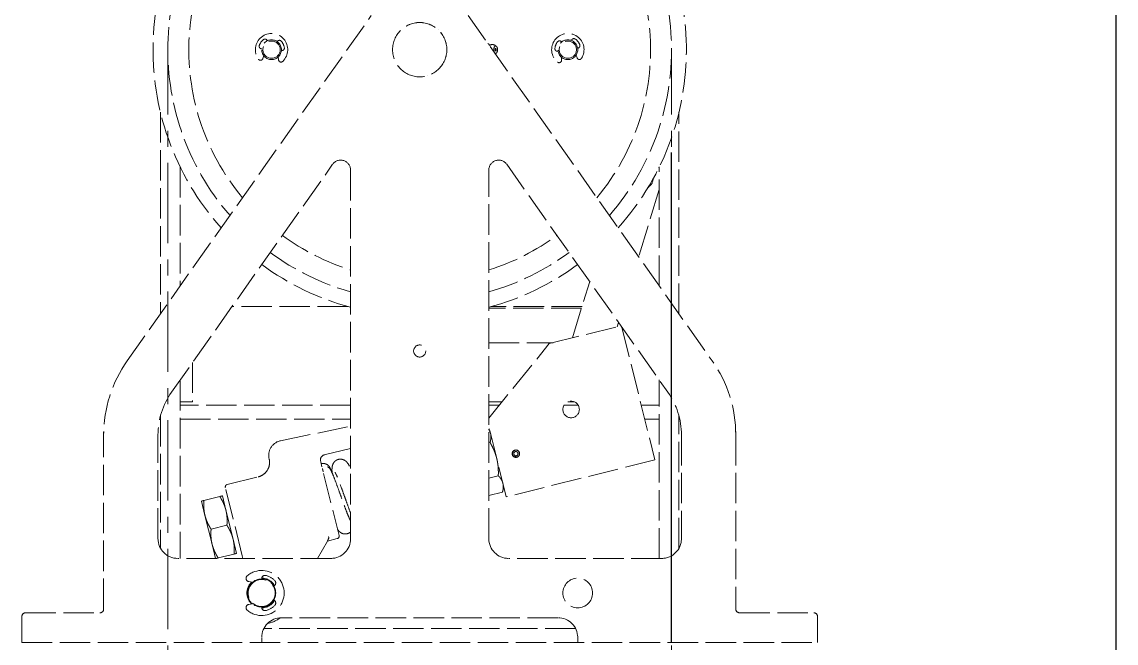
# Model space of a CAD drawing. Header units: millimetres. Extents: x -665 to 20454, y -27797 to 160.
# Drawn here: x 2133.5 to 2565.6, y -7994.5 to -7749.3 of the extents above; entities that cross this region are included whole.
import ezdxf

# ---------------------------------------------------------------- set-up
doc = ezdxf.new("R2010")
doc.units = ezdxf.units.MM
doc.linetypes.add('$2$ACAD_ISO02W100', pattern=[15, 12, -3])
doc.linetypes.add('$2$CENTER', pattern=[50.8, 31.75, -6.35, 6.35, -6.35])
doc.layers.add('$2$CL', color=2, linetype='$2$CENTER', lineweight=0)
doc.layers.add('$2$DL', color=8, linetype='$2$ACAD_ISO02W100', lineweight=0)
doc.layers.add('AA_Rope', color=7, linetype='Continuous')

msp = doc.modelspace()

# ---------------------------------------------------------------- linework, layer by layer
at = {"layer": '$2$CL'}
for p, q in [((2191.175, -8243.082), (2191.175, -7760.248)), ((2390.075, -8243.082), (2390.075, -7760.248))]:
    msp.add_line(p, q, dxfattribs=at)
at = {"layer": '$2$DL'}
for p, q in [((2175.126, -7883.079), (2271.518, -7746.739)), ((2309.732, -7746.739), (2406.124, -7883.079)), ((2293.55, -7749.938), (2293.55, -7749.93)), ((2297.95, -7752.414), (2297.939, -7752.414)), ((2299.032, -7753.601), (2299.042, -7753.601)), ((2228.137, -7759.896), (2228.24, -7759.905)), ((2230.48, -7756.712), (2230.436, -7756.618)), ((2234.424, -7756.97), (2234.365, -7757.055)), ((2318.245, -7758.511), (2318.078, -7758.271)), ((2320.855, -7758.869), (2320.463, -7758.592)), ((2346.673, -7757.215), (2346.608, -7757.135)), ((2350.563, -7756.512), (2350.525, -7756.608)), ((2352.977, -7759.641), (2353.08, -7759.625)), ((2229.014, -7762.6), (2228.72, -7763.694)), ((2234.873, -7764.237), (2234.776, -7763.109)), ((2236.01, -7760.591), (2236.113, -7760.6)), ((2320.855, -7761.627), (2320.463, -7761.904)), ((2345.17, -7760.871), (2345.273, -7760.855)), ((2346.675, -7763.283), (2346.655, -7764.415)), ((2352.757, -7763.453), (2352.389, -7762.382)), ((2293.55, -7770.566), (2293.55, -7770.558)), ((2188.25, -7784.894), (2188.25, -7864.517)), ((2393, -7864.517), (2393, -7784.894)), ((2192.641, -7895.462), (2256.24, -7805.505)), ((2196.05, -7806.548), (2196.05, -7853.484)), ((2263.325, -7807.756), (2263.325, -7953.298)), ((2317.925, -7953.298), (2317.925, -7807.756)), ((2325.01, -7805.505), (2388.609, -7895.462)), ((2385.2, -7853.484), (2385.2, -7806.548)), ((2385.2, -7815.507), (2377.074, -7841.991)), ((2350.922, -7874.044), (2357.745, -7851.807)), ((2262.233, -7861.648), (2216.548, -7861.648)), ((2354.529, -7862.288), (2317.925, -7862.288)), ((2354.725, -7861.648), (2319.017, -7861.648)), ((2369.124, -7867.902), (2368.582, -7869.67)), ((2341.813, -7876.3), (2370.107, -7869.292)), ((2370.501, -7869.85), (2383.476, -7922.23)), ((2317.925, -7875.938), (2343.277, -7875.938)), ((2317.925, -7905.707), (2341.813, -7876.3)), ((2200.925, -7883.745), (2200.925, -7899.338)), ((2196.05, -7890.641), (2196.05, -7961.098)), ((2385.2, -7961.098), (2385.2, -7890.641)), ((2200.925, -7899.338), (2196.05, -7899.338)), ((2263.325, -7900.648), (2196.05, -7900.648)), ((2323.099, -7899.338), (2317.925, -7899.338)), ((2322.035, -7900.648), (2317.925, -7900.648)), ((2353.218, -7900.648), (2347.608, -7900.648)), ((2351.767, -7899.338), (2349.059, -7899.338)), ((2385.2, -7900.648), (2378.13, -7900.648)), ((2187.948, -7906.108), (2188.25, -7906.108)), ((2188.25, -7904.859), (2188.25, -7957.074)), ((2196.05, -7906.108), (2263.325, -7906.108)), ((2379.482, -7906.108), (2385.2, -7906.108)), ((2393, -7957.074), (2393, -7904.859)), ((2393, -7906.108), (2393.302, -7906.108)), ((2235.658, -7914.652), (2263.325, -7908.866)), ((2324.799, -7936.764), (2317.925, -7909.013)), ((2318.235, -7910.265), (2317.925, -7909.943)), ((2165.825, -7981.086), (2165.825, -7912.348)), ((2187.275, -7953.298), (2187.275, -7912.348)), ((2317.925, -7915.437), (2318.41, -7915.316)), ((2393.975, -7912.348), (2393.975, -7953.298)), ((2415.425, -7912.348), (2415.425, -7981.086)), ((2263.325, -7917.677), (2252.898, -7920.26)), ((2251.556, -7922.953), (2251.433, -7922.457)), ((2252.043, -7924.917), (2251.556, -7922.953)), ((2383.476, -7922.23), (2324.799, -7936.764)), ((2252.685, -7927.51), (2258.779, -7952.113)), ((2317.925, -7929.355), (2321.658, -7928.43)), ((2220.584, -7960.12), (2213.891, -7933.098)), ((2214.602, -7931.917), (2226.902, -7928.87)), ((2323.861, -7932.979), (2323.282, -7934.987)), ((2205.434, -7938.206), (2211.687, -7936.657)), ((2214.107, -7942.084), (2212.701, -7936.406)), ((2317.925, -7936.314), (2323.282, -7934.987)), ((2204.42, -7938.457), (2205.826, -7944.135)), ((2205.826, -7944.135), (2208.64, -7955.492)), ((2216.921, -7953.441), (2214.107, -7942.084)), ((2208.247, -7949.562), (2214.5, -7948.014)), ((2218.327, -7959.119), (2216.921, -7953.441)), ((2254.282, -7954.231), (2250.298, -7961.098)), ((2254.282, -7954.231), (2258.067, -7953.294)), ((2208.64, -7955.492), (2210.028, -7961.098)), ((2255.525, -7961.098), (2195.075, -7961.098)), ((2211.06, -7960.919), (2217.313, -7959.371)), ((2220.584, -7960.12), (2220.826, -7961.098)), ((2386.175, -7961.098), (2325.725, -7961.098)), ((2224.663, -7970.494), (2223.132, -7970.224)), ((2228.225, -7969.095), (2228.225, -7969.2)), ((2233.03, -7971.974), (2233.121, -7971.921)), ((2223.132, -7979.272), (2224.663, -7979.002)), ((2228.225, -7980.296), (2228.225, -7980.401)), ((2233.121, -7977.575), (2233.03, -7977.522)), ((2133.536, -7994.248), (2133.536, -7984.011)), ((2134.999, -7982.548), (2164.362, -7982.548)), ((2345.225, -7984.498), (2236.025, -7984.498)), ((2416.887, -7982.548), (2446.251, -7982.548)), ((2447.714, -7984.011), (2447.714, -7994.248)), ((2352.191, -7988.788), (2229.059, -7988.788)), ((2228.225, -7992.298), (2228.225, -7994.248)), ((2353.025, -7994.248), (2353.025, -7992.298)), ((2133.536, -7994.248), (2447.714, -7994.248))]:
    msp.add_line(p, q, dxfattribs=at)
for centre, radius in [((2290.625, -7760.248), 10.725), ((2290.625, -7760.248), 10.717), ((2232.125, -7760.248), 3.9), ((2232.125, -7760.248), 3.413), ((2349.125, -7760.248), 3.9), ((2349.125, -7760.248), 3.412), ((2290.625, -7879.198), 2.395), ((2350.413, -7902.295), 3.253), ((2328.619, -7919.747), 1.462), ((2228.225, -7974.748), 5.548), ((2228.225, -7974.748), 5.338), ((2353.025, -7974.748), 5.85)]:
    msp.add_circle(centre, radius, dxfattribs=at)
for centre, radius, start, end in [((2290.625, -7760.248), 105.3, 318.09966, 221.90034), ((2290.625, -7760.248), 99.45, 318.86903, 221.13097), ((2290.625, -7760.248), 91.163, 320.1335, 219.8665), ((2232.125, -7760.248), 6.396, 313.75152, 216.1529), ((2349.125, -7760.248), 6.396, 327.75483, 230.15621), ((2351.489, -7756.868), 0.992, 55.03683, 158.95552), ((2228.224, -7758.907), 0.992, 161.03352, 264.95221), ((2232.125, -7760.248), 5.117, 128.8709, 161.03352), ((2229.537, -7757.037), 0.992, 24.95221, 128.8709), ((2235.236, -7757.54), 0.992, 41.03352, 144.95221), ((2232.125, -7760.248), 5.117, 8.8709, 41.03352), ((2236.2, -7759.612), 0.992, 264.95221, 8.8709), ((2319.292, -7760.248), 2.028, 54.73561, 125.48548), ((2345.016, -7759.891), 0.992, 175.03683, 278.95552), ((2349.125, -7760.248), 5.117, 142.87421, 175.03683), ((2345.836, -7757.759), 0.992, 38.95552, 142.87421), ((2349.125, -7760.248), 5.117, 22.87421, 55.03683), ((2352.925, -7758.645), 0.992, 278.95552, 22.87421), ((2227.762, -7763.436), 0.992, 216.1529, 344.95221), ((2235.862, -7764.151), 0.992, 184.95221, 313.75152), ((2319.292, -7760.248), 2.028, 305.03467, 305.26439), ((2345.663, -7764.397), 0.992, 230.15621, 358.95552), ((2353.695, -7763.131), 0.992, 198.95552, 327.75483), ((2259.425, -7807.756), 3.9, 0, 144.73993), ((2321.825, -7807.756), 3.9, 35.26007, 180), ((2378.44, -7810.948), 7.8, 29.92608, 31.89078), ((2378.44, -7810.948), 4.388, 302.17143, 357.82857), ((2290.625, -7760.248), 91.162, 233.51426, 252.57451), ((2290.625, -7760.248), 91.162, 287.42549, 306.48574), ((2290.625, -7760.248), 99.45, 233.61641, 254.0672), ((2290.625, -7760.248), 99.45, 285.9328, 306.38359), ((2290.625, -7760.248), 105.3, 233.67883, 254.97389), ((2290.625, -7760.248), 105.3, 285.02611, 306.32117), ((2216.525, -7912.348), 50.7, 144.73993, 180), ((2364.725, -7912.348), 50.7, 0, 35.26007), ((2216.525, -7912.348), 29.25, 144.73993, 180), ((2364.725, -7912.348), 29.25, 0, 35.26007), ((2236.856, -7920.378), 5.85, 101.81202, 193.91195), ((2328.619, -7919.747), 1.42, 275.08497, 247.78153), ((2328.619, -7919.747), 0.838, 282.16813, 240.69837), ((2328.056, -7920.75), 0.312, 274.82748, 60.69837), ((2328.862, -7920.871), 0.312, 102.16813, 248.03902), ((2214.837, -7932.863), 0.975, 103.91195, 193.91195), ((2195.075, -7953.298), 7.8, 180, 270), ((2255.525, -7953.298), 7.8, 270, 0), ((2257.833, -7952.347), 0.975, 283.91195, 13.91195), ((2325.725, -7953.298), 7.8, 180, 270), ((2386.175, -7953.298), 7.8, 270, 0), ((2228.225, -7974.748), 8.892, 230.07824, 129.92176), ((2223.36, -7968.934), 1.31, 129.92176, 260), ((2228.225, -7974.748), 5.85, 132.38101, 227.61899), ((2228.225, -7974.748), 5.645, 130.76004, 229.23996), ((2229.535, -7969.095), 1.31, 76.9497, 180), ((2228.225, -7974.748), 5.645, 30, 90), ((2228.225, -7974.748), 5.85, 30.14536, 89.85464), ((2228.225, -7974.748), 7.114, 43.0503, 76.9497), ((2232.466, -7970.787), 1.31, 300, 43.0503), ((2223.36, -7980.562), 1.31, 100, 230.07824), ((2228.225, -7974.748), 5.645, 270, 330), ((2229.535, -7980.401), 1.31, 180, 283.0503), ((2228.225, -7974.748), 5.85, 270.14536, 329.85464), ((2228.225, -7974.748), 7.114, 283.0503, 316.9497), ((2232.466, -7978.71), 1.31, 316.9497, 60), ((2164.362, -7981.086), 1.462, 270, 0), ((2236.025, -7992.298), 7.8, 90, 180), ((2228.225, -7974.748), 12.245, 280.78132, 307.14366), ((2345.225, -7992.298), 7.8, 0, 90), ((2416.887, -7981.086), 1.462, 180, 270)]:
    msp.add_arc(centre, radius, start, end, dxfattribs=at)
for centre, major_axis, ratio, start_param, end_param in [((2317.369, -7760.248), (0, 2.434), 0.5, 5.660543, 6.0995794), ((2320.605, -7760.248), (0, 0.48), 0.5, 2.8676568, 6.5571212), ((2253.367, -7922.154), (0.469, -1.894), 0.9993908, 3.1415927, 4.712389), ((2265.168, -7935.463), (-10.901, -18.767), 0.0250931, 5.9546558, 6.3074662), ((2134.999, -7984.011), (-1.463, 0), 0.9998477, 4.712389, 6.2831853), ((2446.251, -7984.011), (1.463, 0), 0.9998477, 0, 1.5707963)]:
    msp.add_ellipse(centre, major_axis=major_axis, ratio=ratio, start_param=start_param, end_param=end_param, dxfattribs=at)
for major_axis in [(0, -1.462), (0, -0.484)]:
    msp.add_ellipse((2320.611, -7760.248), major_axis=major_axis, ratio=0.5, dxfattribs=at)
for points in [[(2165.825, -7911.231), (2165.827, -7911.174), (2165.829, -7911.116), (2165.837, -7911.059)], [(2165.835, -7911.058), (2165.84, -7911.023), (2165.843, -7910.987), (2165.844, -7910.951)], [(2165.841, -7911.059), (2165.838, -7911.058), (2165.836, -7911.058), (2165.836, -7911.058)], [(2415.406, -7910.951), (2415.407, -7910.987), (2415.41, -7911.023), (2415.415, -7911.058)], [(2415.414, -7911.058), (2415.421, -7911.116), (2415.425, -7911.174), (2415.425, -7911.231)], [(2415.425, -7911.387), (2415.425, -7911.397), (2415.425, -7911.407), (2415.425, -7911.417)]]:
    msp.add_open_spline(points, degree=3, dxfattribs=at)
for points, knots in [([(2165.825, -7911.231), (2165.825, -7911.232), (2165.825, -7911.232), (2165.825, -7911.237), (2165.825, -7911.245), (2165.825, -7911.257), (2165.825, -7911.269), (2165.825, -7911.285), (2165.825, -7911.312), (2165.825, -7911.352), (2165.825, -7911.385), (2165.825, -7911.402), (2165.825, -7911.403)], [0.689078904, 0.689078904, 0.689078904, 0.689078904, 0.689372749, 0.68986551, 0.691836554, 0.693807599, 0.695778643, 0.697749687, 0.701691776, 0.709575953, 0.71746013, 0.717987606, 0.717987606, 0.717987606, 0.717987606]), ([(2165.825, -7912.239), (2165.825, -7912.023), (2165.825, -7911.79), (2165.825, -7911.504), (2165.825, -7911.453), (2165.825, -7911.403)], [0, 0, 0, 0, 0.1189613, 0.1189613, 0.14428394, 0.14428394, 0.14428394, 0.14428394]), ([(2415.425, -7911.387), (2415.425, -7911.383), (2415.425, -7911.371), (2415.425, -7911.358), (2415.425, -7911.347), (2415.425, -7911.343), (2415.425, -7911.337), (2415.425, -7911.328), (2415.425, -7911.316), (2415.425, -7911.306), (2415.425, -7911.298), (2415.425, -7911.292), (2415.425, -7911.286), (2415.425, -7911.282), (2415.425, -7911.278), (2415.425, -7911.276), (2415.425, -7911.273), (2415.425, -7911.27), (2415.425, -7911.266), (2415.425, -7911.265), (2415.425, -7911.264), (2415.425, -7911.263), (2415.425, -7911.262), (2415.425, -7911.261), (2415.425, -7911.259), (2415.425, -7911.259), (2415.425, -7911.258), (2415.425, -7911.258), (2415.425, -7911.258), (2415.425, -7911.257), (2415.425, -7911.255), (2415.425, -7911.254), (2415.425, -7911.252), (2415.425, -7911.25), (2415.425, -7911.248), (2415.425, -7911.247), (2415.425, -7911.246), (2415.425, -7911.244), (2415.425, -7911.241), (2415.425, -7911.238), (2415.425, -7911.237), (2415.425, -7911.237), (2415.425, -7911.236), (2415.425, -7911.235), (2415.425, -7911.234), (2415.425, -7911.232), (2415.425, -7911.231), (2415.425, -7911.231)], [0.0175613, 0.0175613, 0.0175613, 0.0175613, 0.019383493, 0.023325576, 0.024311097, 0.024803858, 0.025296618, 0.02726766, 0.029238701, 0.031209743, 0.032195264, 0.033180784, 0.034166305, 0.035151826, 0.035644586, 0.035890967, 0.036137347, 0.037122868, 0.037615628, 0.037862008, 0.037923603, 0.037985198, 0.038108388, 0.038601149, 0.038724339, 0.038785934, 0.038847529, 0.038909124, 0.038970719, 0.039093909, 0.039340289, 0.03958667, 0.04007943, 0.04032581, 0.04057219, 0.040695381, 0.040818571, 0.041064951, 0.042050472, 0.042296852, 0.042420042, 0.042543232, 0.042789612, 0.042912802, 0.043035992, 0.043528753, 0.04382206, 0.04382206, 0.04382206, 0.04382206]), ([(2415.425, -7911.424), (2415.425, -7911.424), (2415.425, -7911.421), (2415.425, -7911.419), (2415.425, -7911.417)], [0.0114000714, 0.0114000714, 0.0114000714, 0.0114000714, 0.0114993269, 0.0125363242, 0.0125363242, 0.0125363242, 0.0125363242]), ([(2415.425, -7911.424), (2415.425, -7911.577), (2415.425, -7911.729), (2415.425, -7911.975), (2415.425, -7912.073), (2415.425, -7912.168)], [0, 0, 0, 0, 0.07642803, 0.07642803, 0.12808479, 0.12808479, 0.12808479, 0.12808479]), ([(2165.825, -7912.239), (2165.825, -7912.248), (2165.825, -7912.27), (2165.825, -7912.3), (2165.825, -7912.325), (2165.825, -7912.338), (2165.825, -7912.345), (2165.825, -7912.348)], [0.862488945, 0.862488945, 0.862488945, 0.862488945, 0.867259498, 0.875143676, 0.879085764, 0.881056809, 0.882752741, 0.882752741, 0.882752741, 0.882752741]), ([(2415.425, -7912.348), (2415.425, -7912.345), (2415.425, -7912.338), (2415.425, -7912.325), (2415.425, -7912.3), (2415.425, -7912.251), (2415.425, -7912.204), (2415.425, -7912.171), (2415.425, -7912.168)], [-0.149852191, -0.149852191, -0.149852191, -0.149852191, -0.148155042, -0.146184001, -0.142241917, -0.134357751, -0.118589418, -0.116654346, -0.116654346, -0.116654346, -0.116654346]), ([(2226.902, -7928.87), (2226.912, -7928.868), (2226.923, -7928.865), (2227.675, -7928.674), (2228.379, -7928.338), (2229.666, -7927.38), (2230.16, -7926.785), (2231.007, -7925.385), (2231.194, -7924.615), (2231.394, -7923.326), (2231.364, -7922.537), (2231.178, -7921.785)], [-0.9842444, -0.9842444, -0.9842444, -0.9842444, -0.98199894, -0.98199894, -0.81744243, -0.81744243, -0.63712769, -0.63712769, -0.37828486, -0.37828486, 0, 0, 0, 0]), ([(2251.739, -7923.69), (2252.064, -7923.61), (2252.407, -7923.582), (2253.061, -7923.641), (2253.381, -7923.722), (2253.979, -7923.977), (2254.265, -7924.157), (2254.757, -7924.592), (2254.97, -7924.854), (2255.209, -7925.276), (2255.276, -7925.419), (2255.361, -7925.642), (2255.388, -7925.721), (2255.42, -7925.83), (2255.428, -7925.86), (2255.439, -7925.901), (2255.442, -7925.913), (2255.445, -7925.926), (2255.446, -7925.928), (2255.447, -7925.931), (2255.447, -7925.932), (2255.447, -7925.933), (2255.447, -7925.933), (2255.447, -7925.934)], [0.0000025, 0.0000025, 0.0000025, 0.0000025, 0.16357637, 0.16357637, 0.32079123, 0.32079123, 0.48144516, 0.48144516, 0.64181287, 0.64181287, 0.71838553, 0.71838553, 0.75883036, 0.75883036, 0.77398713, 0.77398713, 0.7796704, 0.7796704, 0.78073599, 0.78073599, 0.78124021, 0.78124021, 0.78130324, 0.78130324, 0.78130324, 0.78130324]), ([(2256.032, -7927.363), (2256.006, -7926.951), (2255.991, -7926.567), (2255.986, -7925.823), (2255.997, -7925.462), (2256.079, -7924.827), (2256.125, -7924.571), (2256.286, -7924.047), (2256.39, -7923.786), (2256.694, -7923.257), (2256.903, -7922.987), (2257.413, -7922.521), (2257.712, -7922.322), (2258.363, -7922.034), (2258.727, -7921.943), (2259.437, -7921.89), (2259.792, -7921.925), (2260.476, -7922.102), (2260.808, -7922.255), (2261.323, -7922.582), (2261.526, -7922.753), (2261.878, -7923.102), (2262.02, -7923.279), (2262.602, -7924.078), (2262.9, -7924.703), (2263.284, -7925.56), (2263.305, -7925.606), (2263.325, -7925.652)], [10.8965018, 10.8965018, 10.8965018, 10.8965018, 11.220793, 11.220793, 11.5798097, 11.5798097, 11.79663, 11.79663, 11.9777002, 11.9777002, 12.1663101, 12.1663101, 12.3503315, 12.3503315, 12.5392843, 12.5392843, 12.7232104, 12.7232104, 12.9203528, 12.9203528, 13.0910963, 13.0910963, 13.2861417, 13.2861417, 13.991697, 13.991697, 14.0307218, 14.0307218, 14.0307218, 14.0307218]), ([(2263.284, -7925.567), (2263.257, -7925.154), (2263.242, -7924.77), (2263.238, -7924.026), (2263.248, -7923.664), (2263.307, -7923.212), (2263.315, -7923.154), (2263.325, -7923.095)], [24.03843146, 24.03843146, 24.03843146, 24.03843146, 24.36316935, 24.36316935, 24.72205466, 24.72205466, 24.77382052, 24.77382052, 24.77382052, 24.77382052]), ([(2327.904, -7921.022), (2327.906, -7921.024), (2327.909, -7921.025), (2327.914, -7921.027), (2327.916, -7921.029), (2327.922, -7921.032), (2327.926, -7921.034), (2327.942, -7921.041), (2327.951, -7921.044), (2327.967, -7921.049), (2327.974, -7921.051), (2328.013, -7921.061), (2328.034, -7921.062), (2328.064, -7921.062), (2328.074, -7921.062), (2328.083, -7921.061)], [-1.17134333, -1.17134333, -1.17134333, -1.17134333, -1.16988026, -1.16988026, -1.1684172, -1.1684172, -1.16549107, -1.16549107, -1.1530993, -1.1530993, -1.14070752, -1.14070752, -1.06959866, -1.06959866, -1.03296079, -1.03296079, -1.03296079, -1.03296079]), ([(2328.745, -7921.161), (2328.753, -7921.164), (2328.762, -7921.167), (2328.791, -7921.176), (2328.812, -7921.181), (2328.852, -7921.183), (2328.859, -7921.183), (2328.876, -7921.183), (2328.885, -7921.183), (2328.903, -7921.181), (2328.907, -7921.18), (2328.914, -7921.179), (2328.917, -7921.179), (2328.922, -7921.178), (2328.925, -7921.177), (2328.928, -7921.176)], [-1.30959714, -1.30959714, -1.30959714, -1.30959714, -1.27295926, -1.27295926, -1.20185041, -1.20185041, -1.18945863, -1.18945863, -1.17706685, -1.17706685, -1.17414073, -1.17414073, -1.17267766, -1.17267766, -1.1712146, -1.1712146, -1.1712146, -1.1712146]), ([(2252.221, -7925.637), (2252.231, -7925.68), (2252.242, -7925.723), (2252.253, -7925.768), (2252.255, -7925.775), (2252.257, -7925.782), (2252.259, -7925.789), (2252.26, -7925.796), (2252.262, -7925.803), (2252.264, -7925.81), (2252.264, -7925.812), (2252.265, -7925.814), (2252.265, -7925.816), (2252.266, -7925.817), (2252.266, -7925.818), (2252.266, -7925.819), (2252.266, -7925.819), (2252.266, -7925.82), (2252.267, -7925.821), (2252.267, -7925.823), (2252.268, -7925.825), (2252.268, -7925.827), (2252.268, -7925.828), (2252.268, -7925.828), (2252.269, -7925.829), (2252.269, -7925.83), (2252.269, -7925.831), (2252.269, -7925.832), (2252.27, -7925.836), (2252.271, -7925.839), (2252.272, -7925.843), (2252.273, -7925.847), (2252.274, -7925.85), (2252.275, -7925.854), (2252.276, -7925.858), (2252.277, -7925.862), (2252.278, -7925.866), (2252.284, -7925.891), (2252.29, -7925.916), (2252.297, -7925.942), (2252.304, -7925.971), (2252.311, -7926.001), (2252.319, -7926.031), (2252.322, -7926.046), (2252.326, -7926.061), (2252.33, -7926.076), (2252.334, -7926.092), (2252.337, -7926.107), (2252.341, -7926.122), (2252.356, -7926.183), (2252.372, -7926.246), (2252.387, -7926.309), (2252.403, -7926.372), (2252.419, -7926.436), (2252.435, -7926.502), (2252.451, -7926.567), (2252.468, -7926.634), (2252.485, -7926.701), (2252.5, -7926.761), (2252.515, -7926.822), (2252.53, -7926.884)], [-12.64733004, -12.64733004, -12.64733004, -12.64733004, -12.59867063, -12.59867063, -12.59867063, -12.59086103, -12.59086103, -12.59086103, -12.58305138, -12.58305138, -12.58305138, -12.58109896, -12.58109896, -12.58109896, -12.58012275, -12.58012275, -12.58012275, -12.57914654, -12.57914654, -12.57914654, -12.57719411, -12.57719411, -12.57719411, -12.57621789, -12.57621789, -12.57621789, -12.57524168, -12.57524168, -12.57524168, -12.57133679, -12.57133679, -12.57133679, -12.56743189, -12.56743189, -12.56743189, -12.563218, -12.563218, -12.563218, -12.53618662, -12.53618662, -12.53618662, -12.50492681, -12.50492681, -12.50492681, -12.48929176, -12.48929176, -12.48929176, -12.47365348, -12.47365348, -12.47365348, -12.4110709, -12.4110709, -12.4110709, -12.34844818, -12.34844818, -12.34844818, -12.28579468, -12.28579468, -12.28579468, -12.22974491, -12.22974491, -12.22974491, -12.22974491]), ([(2254.205, -7924.913), (2254.205, -7924.913), (2254.206, -7924.913), (2254.207, -7924.914), (2254.208, -7924.914), (2254.214, -7924.917), (2254.219, -7924.92), (2254.23, -7924.926), (2254.236, -7924.929), (2254.277, -7924.95), (2254.31, -7924.968), (2254.56, -7925.109), (2254.76, -7925.259), (2255.059, -7925.555), (2255.173, -7925.693), (2255.311, -7925.902), (2255.347, -7925.961), (2255.392, -7926.042), (2255.403, -7926.063), (2255.421, -7926.095), (2255.427, -7926.107), (2255.432, -7926.118)], [0, 0, 0, 0, 0.00007544, 0.00007544, 0.0006781, 0.0006781, 0.00342834, 0.00342834, 0.00709525, 0.00709525, 0.02665593, 0.02665593, 0.15428434, 0.15428434, 0.24641379, 0.24641379, 0.28114089, 0.28114089, 0.29271663, 0.29271663, 0.29900836, 0.29900836, 0.29900836, 0.29900836]), ([(2255.361, -7925.996), (2255.361, -7925.996), (2255.361, -7925.996), (2255.361, -7925.996), (2255.361, -7925.996), (2255.361, -7925.996), (2255.361, -7925.996), (2255.361, -7925.996), (2255.361, -7925.997), (2255.362, -7925.997), (2255.362, -7925.998), (2255.364, -7926), (2255.365, -7926.003), (2255.37, -7926.01), (2255.373, -7926.015), (2255.38, -7926.027), (2255.384, -7926.034), (2255.399, -7926.059), (2255.409, -7926.077), (2255.433, -7926.119), (2255.446, -7926.143), (2255.461, -7926.171), (2255.463, -7926.175), (2255.465, -7926.179)], [0.36106419, 0.36106419, 0.36106419, 0.36106419, 0.361136079, 0.361136079, 0.361211893, 0.361211893, 0.361287689, 0.361287689, 0.361440413, 0.361440413, 0.36174483, 0.36174483, 0.362957207, 0.362957207, 0.365943878, 0.365943878, 0.369922179, 0.369922179, 0.38053018, 0.38053018, 0.39467427, 0.39467427, 0.396777946, 0.396777946, 0.396777946, 0.396777946]), ([(2255.419, -7926.097), (2255.419, -7926.097), (2255.419, -7926.097), (2255.419, -7926.097), (2255.419, -7926.097), (2255.419, -7926.097), (2255.419, -7926.097), (2255.42, -7926.097), (2255.42, -7926.097), (2255.42, -7926.098), (2255.42, -7926.098), (2255.42, -7926.098), (2255.42, -7926.098), (2255.42, -7926.099), (2255.421, -7926.099), (2255.424, -7926.105), (2255.426, -7926.109), (2255.436, -7926.126), (2255.443, -7926.139), (2255.459, -7926.167), (2255.467, -7926.184), (2255.48, -7926.209), (2255.485, -7926.217), (2255.49, -7926.227), (2255.491, -7926.229), (2255.491, -7926.23), (2255.491, -7926.23), (2255.492, -7926.231), (2255.492, -7926.231), (2255.492, -7926.231), (2255.492, -7926.231), (2255.492, -7926.231), (2255.492, -7926.231), (2255.492, -7926.231), (2255.492, -7926.231), (2255.492, -7926.231)], [0.440525541, 0.440525541, 0.440525541, 0.440525541, 0.440540441, 0.440540441, 0.440578374, 0.440578374, 0.44061634, 0.44061634, 0.440654236, 0.440654236, 0.44073036, 0.44073036, 0.440805934, 0.440805934, 0.441108964, 0.441108964, 0.443827265, 0.443827265, 0.451059765, 0.451059765, 0.460702719, 0.460702719, 0.465600602, 0.465600602, 0.466218198, 0.466218198, 0.466371266, 0.466371266, 0.46644743, 0.46644743, 0.466524035, 0.466524035, 0.466600293, 0.466600293, 0.466603084, 0.466603084, 0.466603084, 0.466603084]), ([(2255.447, -7925.934), (2255.452, -7925.954), (2255.452, -7925.954), (2255.473, -7926.036), (2255.488, -7926.097), (2255.519, -7926.224), (2255.533, -7926.277), (2255.547, -7926.337)], [0, 0, 0, 0, 0.19805602, 0.19805602, 0.39396113, 0.39396113, 0.50632129, 0.50632129, 0.50632129, 0.50632129]), ([(2255.456, -7926.162), (2255.456, -7926.162), (2255.456, -7926.162), (2255.456, -7926.162), (2255.456, -7926.163), (2255.456, -7926.163), (2255.456, -7926.163), (2255.456, -7926.163), (2255.456, -7926.163), (2255.456, -7926.163), (2255.456, -7926.163), (2255.456, -7926.164), (2255.457, -7926.164), (2255.457, -7926.165), (2255.457, -7926.166), (2255.458, -7926.167), (2255.459, -7926.168), (2255.462, -7926.174), (2255.464, -7926.178), (2255.471, -7926.191), (2255.476, -7926.2), (2255.481, -7926.21), (2255.482, -7926.212), (2255.483, -7926.214)], [0.4825003265, 0.4825003265, 0.4825003265, 0.4825003265, 0.4825553457, 0.4825553457, 0.4825932607, 0.4825932607, 0.4826311348, 0.4826311348, 0.4827072852, 0.4827072852, 0.4828592028, 0.4828592028, 0.4830101184, 0.4830101184, 0.4833118487, 0.4833118487, 0.4839149598, 0.4839149598, 0.4863255134, 0.4863255134, 0.4912310987, 0.4912310987, 0.4921662175, 0.4921662175, 0.4921662175, 0.4921662175]), ([(2255.48, -7926.207), (2255.48, -7926.207), (2255.48, -7926.207), (2255.48, -7926.207), (2255.48, -7926.207), (2255.48, -7926.207), (2255.48, -7926.207), (2255.48, -7926.208), (2255.48, -7926.208), (2255.48, -7926.208), (2255.48, -7926.208), (2255.481, -7926.209), (2255.481, -7926.21), (2255.482, -7926.211), (2255.482, -7926.212), (2255.484, -7926.215), (2255.485, -7926.218), (2255.487, -7926.222), (2255.489, -7926.224), (2255.49, -7926.227), (2255.491, -7926.228), (2255.492, -7926.23), (2255.492, -7926.23), (2255.492, -7926.231), (2255.492, -7926.231), (2255.492, -7926.232), (2255.493, -7926.232), (2255.493, -7926.232), (2255.493, -7926.232), (2255.493, -7926.232)], [0.4987782738, 0.4987782738, 0.4987782738, 0.4987782738, 0.498844299, 0.498844299, 0.4989959403, 0.4989959403, 0.4991477234, 0.4991477234, 0.4992992814, 0.4992992814, 0.4994504966, 0.4994504966, 0.4997536082, 0.4997536082, 0.5003591201, 0.5003591201, 0.5015643923, 0.5015643923, 0.5027840785, 0.5027840785, 0.5033955599, 0.5033955599, 0.5036992695, 0.5036992695, 0.5040038826, 0.5040038826, 0.5043079979, 0.5043079979, 0.5044476712, 0.5044476712, 0.5044476712, 0.5044476712]), ([(2255.492, -7926.23), (2255.492, -7926.23), (2255.492, -7926.23), (2255.492, -7926.23), (2255.492, -7926.231), (2255.492, -7926.231), (2255.493, -7926.232), (2255.493, -7926.233), (2255.494, -7926.234), (2255.495, -7926.236), (2255.496, -7926.238), (2255.499, -7926.244), (2255.501, -7926.247), (2255.504, -7926.254), (2255.507, -7926.259), (2255.521, -7926.286), (2255.534, -7926.311), (2255.613, -7926.464), (2255.678, -7926.595), (2255.832, -7926.915), (2255.921, -7927.108), (2256.342, -7928.045), (2256.702, -7928.927), (2257.457, -7930.875), (2257.859, -7931.952), (2258.671, -7934.176), (2259.091, -7935.344), (2259.908, -7937.616), (2260.315, -7938.747), (2261.067, -7940.808), (2261.423, -7941.768), (2262.036, -7943.366), (2262.306, -7944.045), (2262.727, -7945.048), (2262.895, -7945.425), (2263.128, -7945.91), (2263.211, -7946.068), (2263.294, -7946.215), (2263.315, -7946.249), (2263.325, -7946.265)], [0.5060417, 0.5060417, 0.5060417, 0.5060417, 0.5061476, 0.5061476, 0.5067565, 0.5067565, 0.5073664, 0.5073664, 0.5079737, 0.5079737, 0.5091825, 0.5091825, 0.5126616, 0.5126616, 0.5172897, 0.5172897, 0.5419702, 0.5419702, 0.6736263, 0.6736263, 0.8492262, 0.8492262, 1.4886573, 1.4886573, 2.1046963, 2.1046963, 2.7044293, 2.7044293, 3.2842745, 3.2842745, 3.8282954, 3.8282954, 4.3022521, 4.3022521, 4.667357, 4.667357, 4.9193475, 4.9193475, 5.0450143, 5.0450143, 5.0450143, 5.0450143]), ([(2263.325, -7943.131), (2262.919, -7942.078), (2262.48, -7940.888), (2261.726, -7938.815), (2261.411, -7937.94), (2260.668, -7935.873), (2260.232, -7934.658), (2259.415, -7932.421), (2259.023, -7931.366), (2258.324, -7929.558), (2258.004, -7928.77), (2257.621, -7927.902), (2257.512, -7927.667), (2257.343, -7927.326), (2257.276, -7927.203), (2257.207, -7927.084), (2257.19, -7927.058), (2257.19, -7927.058)], [60.2556001, 60.2556001, 60.2556001, 60.2556001, 60.9172661, 60.9172661, 61.370153, 61.370153, 61.9902931, 61.9902931, 62.5899442, 62.5899442, 63.1689193, 63.1689193, 63.4305298, 63.4305298, 63.6519869, 63.6519869, 63.7911262, 63.7911262, 63.7911262, 63.7911262]), ([(2263.325, -7950.644), (2263.08, -7950.861), (2262.795, -7951.046), (2262.158, -7951.324), (2261.794, -7951.414), (2261.084, -7951.464), (2260.727, -7951.427), (2260.058, -7951.254), (2259.746, -7951.113), (2259.23, -7950.787), (2259.016, -7950.604), (2258.63, -7950.216), (2258.469, -7950.011), (2258.264, -7949.721), (2258.203, -7949.629), (2258.145, -7949.537)], [70.8863468, 70.8863468, 70.8863468, 70.8863468, 71.0619516, 71.0619516, 71.2508762, 71.2508762, 71.4347658, 71.4347658, 71.6236294, 71.6236294, 71.8047578, 71.8047578, 72.0216236, 72.0216236, 72.1239685, 72.1239685, 72.1239685, 72.1239685]), ([(2254.546, -7952.615), (2254.546, -7952.616), (2254.547, -7952.616), (2254.665, -7952.711), (2254.709, -7952.799), (2254.751, -7952.951), (2254.743, -7953.041), (2254.7, -7953.133), (2254.699, -7953.136), (2254.698, -7953.138)], [-0.20234318, -0.20234318, -0.20234318, -0.20234318, -0.20196048, -0.20196048, -0.11574432, -0.11574432, -0.00328393, -0.00328393, 0, 0, 0, 0])]:
    msp.add_open_spline(points, degree=3, knots=knots, dxfattribs=at)
for points, weights in [([(2318.612, -7911.787), (2318.41, -7910.973), (2317.925, -7910.192)], [1, 1.04774873674, 1.07520831763]), ([(2318.41, -7915.316), (2318.989, -7913.308), (2318.612, -7911.787)], [1.10906450004, 1.0930923738, 1]), ([(2321.048, -7921.622), (2320.294, -7918.579), (2318.41, -7915.316)], [1, 1.0930923738, 1.10906450004]), ([(2321.658, -7928.43), (2321.802, -7924.665), (2321.048, -7921.622)], [1.10906450004, 1.0930923738, 1]), ([(2323.484, -7931.457), (2323.108, -7929.936), (2321.658, -7928.43)], [1, 1.0930923738, 1.10906450004]), ([(2323.282, -7934.987), (2323.861, -7932.979), (2323.484, -7931.457)], [1.10906450004, 1.0930923738, 1]), ([(2211.687, -7936.657), (2212.701, -7936.406), (2212.701, -7936.406)], [1.10906450004, 1.0930923738, 1]), ([(2214.107, -7942.084), (2213.455, -7939.449), (2211.687, -7936.657)], [1, 1.0930923738, 1.10906450004]), ([(2204.42, -7938.457), (2204.42, -7938.457), (2205.434, -7938.206)], [1, 1.0930923738, 1.10906450004]), ([(2205.434, -7938.206), (2205.174, -7941.5), (2205.826, -7944.135)], [1.10906450004, 1.0930923738, 1]), ([(2205.826, -7944.135), (2206.479, -7946.771), (2208.247, -7949.562)], [1, 1.0930923738, 1.10906450004]), ([(2214.5, -7948.014), (2214.76, -7944.719), (2214.107, -7942.084)], [1.10906450004, 1.0930923738, 1]), ([(2208.247, -7949.562), (2207.987, -7952.857), (2208.64, -7955.492)], [1.10906450004, 1.0930923738, 1]), ([(2216.921, -7953.441), (2216.268, -7950.806), (2214.5, -7948.014)], [1, 1.0930923738, 1.10906450004]), ([(2217.313, -7959.371), (2217.573, -7956.076), (2216.921, -7953.441)], [1.10906450004, 1.0930923738, 1]), ([(2208.64, -7955.492), (2209.292, -7958.127), (2211.06, -7960.919)], [1, 1.0930923738, 1.10906450004]), ([(2211.06, -7960.919), (2210.587, -7961.037), (2210.339, -7961.098)], [1.10906450004, 1.10154679262, 1.07694413229]), ([(2218.327, -7959.119), (2218.327, -7959.119), (2217.313, -7959.371)], [1, 1.0930923738, 1.10906450004])]:
    msp.add_rational_spline(points, weights, degree=2, dxfattribs=at)
msp.add_line((2390.075, -7994.248), (2390.075, -7800.882))
at = {"layer": 'AA_Rope'}
msp.add_line((2565.625, -22094.249), (2565.625, -6987.158), dxfattribs=at)

doc.saveas('drawing.dxf')
